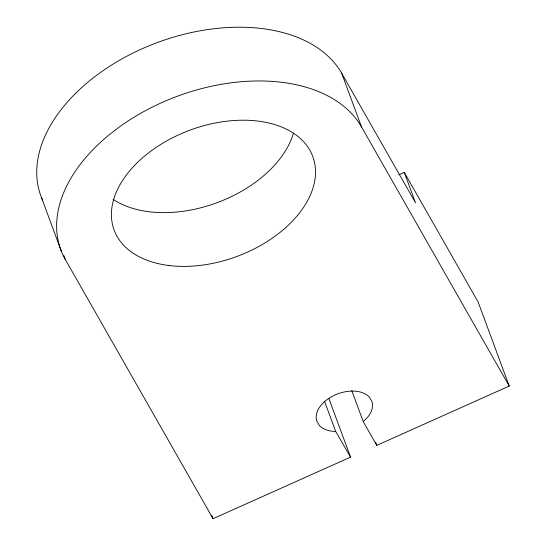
<?xml version="1.0" encoding="UTF-8"?>
<svg xmlns="http://www.w3.org/2000/svg" width="546" height="546" viewBox="0 0 546 546"><rect width="100%" height="100%" fill="white"/><g stroke="black" fill="none" stroke-linecap="round" stroke-linejoin="round"><path stroke-width="0.82" d="M398.819 174.809L404.258 172.372L478.098 301.911L509.227 386.063L376.781 445.379L363.247 421.635L368.011 416.803A29.252 18.605 -20.3 0 0 371.894 401.453L369.424 397.222A29.252 18.605 -20.3 0 0 334.869 395.051A29.252 18.605 -20.3 0 0 316.789 421.075L319.26 425.307A29.252 18.605 -20.3 0 0 335.694 431.449L350.559 457.118L213.049 518.7L65.377 259.616L63.916 255.665M42.786 200.58A162.79 103.549 -20.3 0 1 146.144 47.011A162.79 103.549 -20.3 0 1 341.666 73.225L415.506 202.771L404.258 172.372M341.666 73.225L361.548 126.979L509.227 386.063M375.607 442.199L376.781 445.379M351.795 390.677L363.247 421.635M328.829 398.375L350.559 457.118M324.536 401.283L335.694 431.449M211.875 515.526L213.049 518.7M41.455 197.468L61.343 251.221M293.427 133.183A105.924 67.376 -20.3 0 1 216.557 202.88A105.924 67.376 -20.3 0 1 113.131 199.358M65.377 259.616A162.79 103.549 -20.3 0 1 107.733 135.981L118.543 127.552A162.79 103.549 -20.3 0 1 361.548 126.979M169.11 265.533A105.924 67.376 -20.3 0 0 315.24 166.885A105.924 67.376 -20.3 0 0 156.04 147.475A105.924 67.376 -20.3 0 0 169.11 265.533"/></g></svg>
